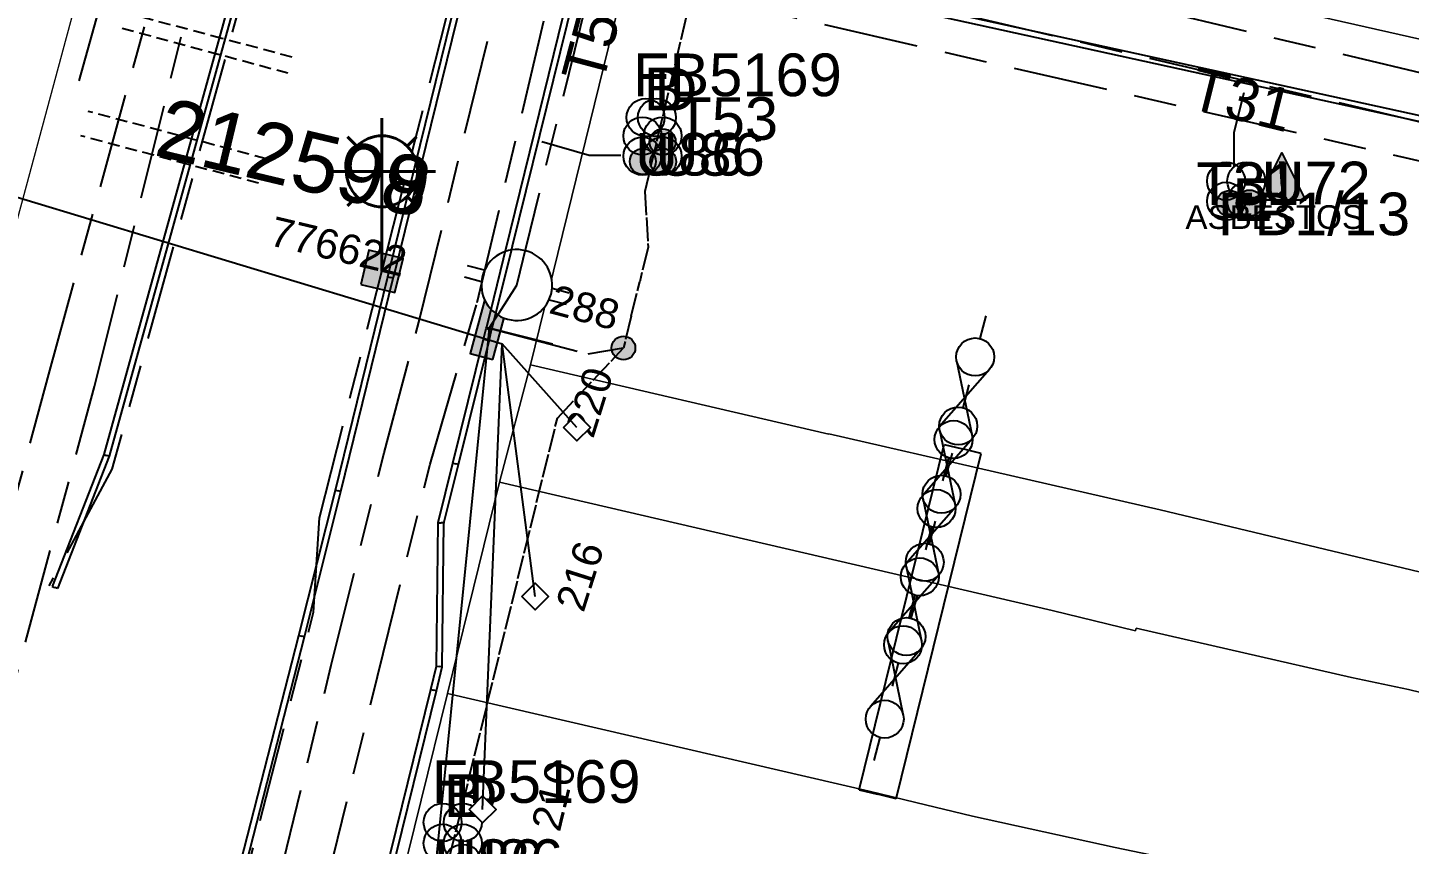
# Model space of a CAD drawing. Header units: metres. Extents: x 313711 to 315840, y 6256069 to 6257554.
# Drawn here: x 315164.5 to 315222.8, y 6256588 to 6256622.5 of the extents above; entities that cross this region are included whole.
import ezdxf
from ezdxf.enums import TextEntityAlignment as Align

# ---------------------------------------------------------------- set-up
doc = ezdxf.new("R2010")
doc.units = ezdxf.units.M
for name, pattern in [('Cable Exist OH', [1, 1, 0]), ('Cable Exist UG', [8.2, 4, -1.2, 1.8, -1.2]), ('DASHED', [0.75, 0.5, -0.25])]:
    doc.linetypes.add(name, pattern=pattern)
doc.layers.get('0').update_dxf_attribs({"color": 6})
for name, color, linetype in [('_User DUCT CONFIGS', 7, 'Continuous'), ('_User EARTHING', 7, 'Continuous'), ('Duct_SP_EXT', 7, 'Continuous'), ('Equip_LV_EXT', 7, 'Continuous'), ('Equip_SP_SL_EXT', 7, 'Continuous'), ('Mains_HV_EXT', 7, 'Continuous'), ('Mains_LV_EXT', 7, 'Continuous'), ('Mains_SL_EXT', 7, 'Continuous'), ('Services_SP_EXT', 7, 'Continuous'), ('Sub_LV_EXT', 7, 'Continuous'), ('SupportsUG_SP_LV_EXT', 7, 'Continuous'), ('SupportsUG_SP_LV_SL_EXT', 7, 'Continuous'), ('Trench_SP_EXT', 7, 'Continuous')]:
    doc.layers.add(name, color=color, linetype=linetype)
doc.layers.add('Cadastre Land Parcels_SP_EXT', color=9, linetype='Continuous', lineweight=5)
doc.layers.add('Cadastre Roads_SP_EXT', color=9, linetype='Continuous', lineweight=5)
doc.layers.add('UNKNOWN_FEATURES', color=1, linetype='DASHED', plot=False)
doc.styles.add('COLUMN_LABEL', font='arial.ttf')
doc.styles.add('iecARIAL', font='arial.ttf', dxfattribs={"height": 2})
doc.styles.add('iecNAME', font='times.ttf')
doc.styles.add('POLE_LABEL', font='arial.ttf')
doc.styles.get("Standard").update_dxf_attribs({"font": 'arial.ttf'})

# ---------------------------------------------------------------- blocks, each defined once
blk = doc.blocks.new('COLUMN_EXT')
blk.add_hatch(color=256).paths.add_polyline_path([(-1.49, 1.48), (-1.49, -1.49), (1.48, -1.49), (1.48, 1.48)])
blk.add_lwpolyline([(-1.49, -1.49), (1.48, -1.49), (1.48, 1.48), (-1.49, 1.48)], close=True)
for tag, height, style, flags, p in [('ASSET_NUM', 2.5, 'COLUMN_LABEL', 8, (2, 2)), ('STRUCTURE_PLANT_NUMBER', 0.2, 'POLE_LABEL', 9, (1.81, 0.03)), ('STREET_CODE', 0.2, 'COLUMN_LABEL', 9, (1.81, -0.2))]:
    blk.add_attdef(tag, text='', height=height, dxfattribs=dict(style=style, flags=flags)).set_placement(p, align=Align.MIDDLE_LEFT)
at = {"flags": 9}
for tag, p in [('COLUMN_TYPE', (1.81, -0.4)), ('OWNED_BY', (1.81, -0.6)), ('STATE', (1.81, -0.8)), ('USAGE', (1.81, -1)), ('LEGEND', (1.81, -1.2)), ('STREETNAME', (1.81, -1.6)), ('SUBURB', (1.81, -1.8)), ('LOCATION', (1.81, -1.4)), ('NOTES', (1.81, -2))]:
    blk.add_attdef(tag, text='', height=0.2, dxfattribs=at).set_placement(p, align=Align.MIDDLE_LEFT)
at = {"flags": 1}
blk.add_attdef('Z', (1.81, -2.35), '', height=0.2, dxfattribs=at)
blk = doc.blocks.new('PILLAR_EXT')
blk.add_hatch(color=256).paths.add_polyline_path([(-2.475, 0.99), (-2.475, -0.99), (2.475, -0.99), (2.475, 0.99)])
blk.add_lwpolyline([(-2.475, -0.99), (2.475, -0.99), (2.475, 0.99), (-2.475, 0.99)], close=True)
at = {"style": 'iecARIAL', "flags": 8}
blk.add_attdef('ASSET_NUM', (1.5, 3.5), '', height=2.5, dxfattribs=at)
for tag, p, flags in [('OWNED_BY', (0, -0.2), 9), ('STATE', (0, -0.4), 9), ('SUPPORT_TYPE', (0, -0.6), 9), ('USAGE', (0, -0.8), 9), ('LEGEND', (0, -1), 9), ('LOCATION', (0, -1.2), 9), ('STREETNAME', (0, -1.8), 9), ('SUBURB', (0, -2), 1), ('NOTES', (0, -1.4), 9), ('PARENT', (0, -1.6), 9)]:
    blk.add_attdef(tag, p, '', height=0.2, dxfattribs=dict(flags=flags))
blk = doc.blocks.new('DUCT_EXT')
blk.add_circle((0, 0.8), 0.8)
at = {"flags": 1}
blk.add_attdef('Z', (0, 0), '', height=0.2, dxfattribs=at)
at = {"flags": 9}
for tag, p in [('DUCT_CODE', (0, 0)), ('XSECT_TYPE', (0, -0.2)), ('STATE', (0, -0.6)), ('FB_REFERENCE', (0, -0.4)), ('NOTES', (0, -0.8))]:
    blk.add_attdef(tag, text='', height=0.2, dxfattribs=at).set_placement(p, align=Align.MIDDLE_LEFT)
blk = doc.blocks.new('SL_LANTERN_EXT')
at = {"lineweight": 40}
for p, q in [((0, 1.968), (0, 6.468)), ((-1.459, 5.676), (-1.061, 5.278)), ((1.458, 5.676), (1.06, 5.278)), ((-2.25, 4.218), (2.25, 4.218)), ((-1.459, 2.759), (-1.061, 3.157)), ((1.458, 2.759), (1.06, 3.157)), ((0, 0), (0, 2.721))]:
    blk.add_line(p, q, dxfattribs=at)
blk.add_circle((0, 4.218), 1.5, dxfattribs=at)
at = {"style": 'iecARIAL', "flags": 8}
blk.add_attdef('ASSET_NUM', (1.5, 1.5), '', height=2.5, dxfattribs=at)
for tag, p, height, flags in [('CONSTRUCTED_VOLTAGE', (0.981, -0.653), 0.2, 9), ('CONTROL_TYPE', (0.981, -0.853), 0.2, 9), ('LANTERN_PURPOSE', (0.981, -1.053), 0.2, 9), ('LANTERN_TYPE', (0.981, -1.253), 0.2, 9), ('LNUMBER', (2.181, -3.253), 2.5, 8), ('OPERATING_VOLTAGE', (0.981, -1.653), 0.2, 9), ('ORIENTATION', (0.981, -1.853), 0.2, 9), ('NO_PHASES', (0.981, -1.453), 0.2, 9), ('OWNED_BY', (0.981, -2.053), 0.2, 9), ('STATE', (0.981, -2.253), 0.2, 9), ('USAGE', (0.981, -2.453), 0.2, 9), ('CEXIST', (0.981, -2.653), 0.2, 9), ('CNEW', (0.981, -2.853), 0.2, 9), ('CNUMBER', (0.981, -3.053), 0.2, 9), ('CREMOVE', (0.981, -3.253), 0.2, 9), ('CREPLACE', (0.981, -3.453), 0.2, 9), ('LKINGHEIGHT', (0.981, -3.653), 0.2, 9), ('LBRACKET', (0.981, -3.853), 0.2, 9), ('LBRACKETVOCAB', (0.981, -4.053), 0.2, 9), ('LCATEGORY', (0.981, -4.253), 0.2, 9), ('LCHARGE1', (0.981, -4.453), 0.2, 9), ('LCHARGE1PERCENT', (0.981, -4.653), 0.2, 9), ('LCHARGE2', (0.981, -4.853), 0.2, 9), ('LCHARGE2PERCENT', (0.981, -5.053), 0.2, 9), ('LCHARGE3', (0.981, -5.253), 0.2, 9), ('LCHARGE3PERCENT', (0.981, -5.453), 0.2, 9), ('LEXIST', (0.981, -5.653), 0.2, 9), ('LLAMP', (0.981, -5.853), 0.2, 9), ('LLAMPVOCAB', (0.981, -6.053), 0.2, 9), ('LMAST', (0.981, -6.253), 0.2, 9), ('LMASTVOCAB', (0.981, -6.453), 0.2, 9), ('LNEW', (0.981, -6.653), 0.2, 9), ('LANTNUMBER', (0.981, -6.853), 0.2, 9), ('LOUTREACH', (0.981, -7.253), 0.2, 9), ('LOUTREACHVOCAB', (0.981, -7.453), 0.2, 9), ('LRATECODE', (0.981, -7.653), 0.2, 9), ('LREMOVE', (0.981, -7.853), 0.2, 9), ('LREPLACE', (0.981, -8.053), 0.2, 9), ('LTYPE', (0.981, -8.253), 0.2, 9), ('LTYPEVOCAB', (0.981, -8.453), 0.2, 9), ('LEGEND', (0.981, -8.653), 0.2, 9), ('LOCATION', (0.981, -8.853), 0.2, 9), ('STREETNAME', (0.981, -9.253), 0.2, 9), ('SUBURB', (0.981, -9.453), 0.2, 1), ('NOTES', (0.981, -9.053), 0.2, 9)]:
    blk.add_attdef(tag, p, '', height=height, dxfattribs=dict(flags=flags))
blk = doc.blocks.new('CCP_EXT')
at = {"flags": 9}
for tag, p in [('OWNED_BY', (0, -1)), ('USAGE', (0, -1.2)), ('STATE', (0, -1.8)), ('LEGEND', (0, -1.4)), ('LIFE_SUPPORT', (0, -1.6)), ('NOTES', (0, -2))]:
    blk.add_attdef(tag, text='', height=0.2, dxfattribs=at).set_placement(p, align=Align.MIDDLE_LEFT)
blk.add_wipeout([(0, 0.566), (0.566, 0), (0, -0.566), (-0.566, 0)])
blk.add_lwpolyline([(-0.566, 0), (0, 0.566), (0.566, 0), (0, -0.566), (-0.566, 0)])
at = {"flags": 1}
blk.add_attdef('Z', (0, 0), '', height=0.2, dxfattribs=at)
at = {"flags": 9}
for tag, p in [('CCP_TYPE', (0, 0)), ('OPERATING_VOLTAGE', (0, -0.6)), ('CONSTRUCTED_VOLTAGE', (0, -0.2)), ('NO_PHASES', (0, -0.4)), ('ORIENTATION', (0, -0.8))]:
    blk.add_attdef(tag, text='', height=0.2, dxfattribs=at).set_placement(p, align=Align.MIDDLE_LEFT)
blk = doc.blocks.new('WARNING_FEATURE_EXT')
h = blk.add_hatch(color=2)
h.dxf.hatch_style = 1
h.paths.add_polyline_path([(0.001, 1.995), (-0.994, -0.001), (0.997, -0.001)])
at = {"color": 18, "true_color": 0x000000}
blk.add_lwpolyline([(-0.994, -0.001), (0.001, 1.995), (0.997, -0.001)], close=True, dxfattribs=at)
at = {"color": 18, "true_color": 0x000000, "insert": (0.001, 0.872), "char_height": 1.5, "attachment_point": 5, "line_spacing_factor": 1.5, "style": 'iecNAME'}
blk.add_mtext_dynamic_manual_height_columns('!', width=1.5, gutter_width=4, heights=[0], dxfattribs=at)
at = {"color": 2, "flags": 1}
for tag, p in [('STATE', (1.191, 2.008)), ('HAZMAT_ID', (1.191, 0.723))]:
    blk.add_attdef(tag, p, '', height=0.8, dxfattribs=at)
at = {"color": 2}
blk.add_attdef('WARNING_TYPE', text='', height=1, dxfattribs=at).set_placement((-4.067, -1.217), (4.875, -1.217), align=Align.ALIGNED)
at = {"color": 2, "flags": 1}
blk.add_attdef('WARNING_DESC', text='', height=0.8, dxfattribs=at).set_placement((1.191, -0.562), align=Align.MIDDLE_CENTER)
blk = doc.blocks.new('LV_UG_LINKS_OPEN_EXT')
for p, q in [((-0.249, 1.473), (-0.249, 2.22)), ((0.249, 1.473), (0.249, 2.22)), ((-0.249, -1.473), (-0.249, -2.22)), ((0.249, -1.473), (0.249, -2.22))]:
    blk.add_line(p, q)
at = {"flags": 9}
for tag, p in [('ACTUAL_STATUS', (0, 0)), ('OPERATING_VOLTAGE', (0, -0.6)), ('CONSTRUCTED_VOLTAGE', (0, -0.2)), ('NO_PHASES', (0, -0.4)), ('ORIENTATION', (0, -0.8)), ('STATE', (0, -1)), ('SWITCH_TYPE', (0, -1.2)), ('USAGE', (0, -1.4)), ('NOTES', (0, -1.6))]:
    blk.add_attdef(tag, text='', height=0.2, dxfattribs=at).set_placement(p, align=Align.MIDDLE_LEFT)
at = {"flags": 1}
blk.add_attdef('Z', (0, 0), '', height=0.2, dxfattribs=at)
blk.add_wipeout([(-0.249, 1.473), (-0.432, 1.43), (-0.608, 1.365), (-0.774, 1.278), (-0.928, 1.171), (-1.067, 1.045), (-1.19, 0.903), (-1.294, 0.747), (-1.377, 0.579), (-1.439, 0.402), (-1.478, 0.218), (-1.494, 0.031), (-1.486, -0.156), (-1.455, -0.341), (-1.4, -0.521), (-1.324, -0.692), (-1.227, -0.853), (-1.11, -1), (-0.976, -1.131), (-0.827, -1.244), (-0.664, -1.338), (-0.491, -1.411), (-0.311, -1.461), (-0.125, -1.489), (0.062, -1.493), (0.249, -1.473), (0.432, -1.43), (0.608, -1.365), (0.774, -1.278), (0.928, -1.171), (1.067, -1.045), (1.19, -0.903), (1.294, -0.747), (1.377, -0.579), (1.439, -0.402), (1.478, -0.218), (1.494, -0.031), (1.486, 0.156), (1.455, 0.341), (1.4, 0.521), (1.324, 0.692), (1.227, 0.853), (1.11, 1), (0.976, 1.131), (0.827, 1.244), (0.664, 1.338), (0.491, 1.411), (0.311, 1.461), (0.125, 1.489), (-0.062, 1.493)])
blk.add_lwpolyline([(0, -1.494, 1), (0, 1.494, 1)], format="xyb", close=True)
blk = doc.blocks.new('CABLE_LARGE_EXT')
h = blk.add_hatch(color=256)
edge = h.paths.add_edge_path()
edge.add_arc((0, 0.55), 0.55, 0, 360)
blk.add_circle((0, 0.55), 0.55)
at = {"flags": 1}
blk.add_attdef('Z', (0, 0), '', height=0.2, dxfattribs=at)
at = {"flags": 9}
for tag, p in [('COND_CODE', (0, 0)), ('XSECT_SIZE', (0, -0.6)), ('STATE', (0, -0.4)), ('FB_REFERENCE', (0, -0.2)), ('NOTES', (0, -0.8))]:
    blk.add_attdef(tag, text='', height=0.2, dxfattribs=at).set_placement(p, align=Align.MIDDLE_LEFT)
blk = doc.blocks.new('CONNECTOR_NODE_EXT')
h = blk.add_hatch(color=256)
edge = h.paths.add_edge_path()
edge.add_arc((0, 0), 0.5, 0, 360)
blk.add_circle((0, 0), 0.5)
at = {"flags": 1}
blk.add_attdef('Z', (0, 0), '', height=0.2, dxfattribs=at)
at = {"flags": 9}
for tag, p in [('CONNECTOR_TYPE', (0, 0)), ('OPERATING_VOLTAGE', (0, -0.6)), ('CONSTRUCTED_VOLTAGE', (0, -0.2)), ('NO_PHASES', (0, -0.4)), ('ORIENTATION', (0, -0.8)), ('SUBTYPE', (0, -1)), ('USAGE', (0, -1.2)), ('NOTES', (0, -1.4))]:
    blk.add_attdef(tag, text='', height=0.2, dxfattribs=at).set_placement(p, align=Align.MIDDLE_LEFT)
blk = doc.blocks.new('LV_UG_DFUSE_CLOSED_EXT')
for points in [[(5.04, 0.726), (2.156, -0.717)], [(5.049, -0.707), (2.156, 0.717)], [(1, 0), (0, 0)], [(6.2, 0.013), (7.2, 0.013)]]:
    blk.add_lwpolyline(points)
for centre in [(1.8, 0), (5.4, 0.011)]:
    blk.add_circle(centre, 0.8)
at = {"flags": 9}
for tag, p in [('ACTUAL_STATUS', (0, 0)), ('OPERATING_VOLTAGE', (0, -0.6)), ('CONSTRUCTED_VOLTAGE', (0, -0.2)), ('NO_PHASES', (0, -0.4)), ('ORIENTATION', (0, -0.8)), ('STATE', (0, -1)), ('SWITCH_TYPE', (0, -1.2)), ('USAGE', (0, -1.4)), ('NOTES', (0, -1.6))]:
    blk.add_attdef(tag, text='', height=0.2, dxfattribs=at).set_placement(p, align=Align.MIDDLE_LEFT)
at = {"flags": 1}
blk.add_attdef('Z', (0, 0), '', height=0.2, dxfattribs=at)

msp = doc.modelspace()

# ---------------------------------------------------------------- linework, layer by layer
at = {"layer": '_User DUCT CONFIGS'}
for points in [[(315215.41, 6256616.599), (315215.41, 6256618.064), (315215.82, 6256619.733)], [(315189.551, 6256617.08), (315188.208, 6256617.08), (315186.214, 6256617.649)]]:
    msp.add_lwpolyline(points, dxfattribs=at)
at = {"layer": 'Cadastre Land Parcels_SP_EXT', "linetype": 'Continuous'}
for points in [[(315240.926, 6256628.984), (315233.548, 6256630.767), (315222.542, 6256633.255), (315217.913, 6256634.32), (315193.494, 6256640.025), (315190.953, 6256629.507), (315199.554, 6256627.461), (315207.804, 6256625.471), (315217.06, 6256623.376), (315232.953, 6256619.791), (315235.163, 6256619.258), (315238.384, 6256618.462), (315240.926, 6256628.984)], [(315242.821, 6256613.94), (315237.826, 6256616.179), (315238.384, 6256618.462), (315235.163, 6256619.258), (315232.953, 6256619.791), (315217.06, 6256623.376), (315207.804, 6256625.471), (315199.554, 6256627.461), (315190.953, 6256629.507), (315185.745, 6256608.244), (315198.309, 6256605.316), (315198.315, 6256605.34), (315212.283, 6256602.136), (315233.121, 6256597.142), (315233.372, 6256598.178), (315240.481, 6256596.404), (315238.407, 6256587.827), (315253.607, 6256583.957), (315244.036, 6256545.698), (315258.434, 6256542.102), (315262.882, 6256544.759), (315277.568, 6256602.036), (315275.384, 6256605.731), (315242.821, 6256613.94)], [(315185.745, 6256608.244), (315184.437, 6256603.293), (315207.731, 6256597.882), (315211.25, 6256597.033), (315211.277, 6256597.144), (315220.349, 6256595.056), (315222.749, 6256594.555), (315230.434, 6256592.678), (315231.988, 6256592.453), (315233.121, 6256597.142), (315212.283, 6256602.136), (315198.315, 6256605.34), (315198.309, 6256605.316), (315185.745, 6256608.244)], [(315207.731, 6256597.882), (315184.437, 6256603.293), (315182.238, 6256594.385), (315200.016, 6256590.263), (315201.99, 6256589.791), (315204.375, 6256589.21), (315210.39, 6256587.892), (315211.871, 6256587.582), (315215.687, 6256586.749), (315220.823, 6256585.627), (315225.2, 6256584.671), (315229.86, 6256583.651), (315231.988, 6256592.453), (315230.434, 6256592.678), (315222.749, 6256594.555), (315220.349, 6256595.056), (315211.277, 6256597.144), (315211.25, 6256597.033), (315207.731, 6256597.882)], [(315211.871, 6256587.582), (315210.39, 6256587.892), (315204.375, 6256589.21), (315201.99, 6256589.791), (315200.016, 6256590.263), (315182.238, 6256594.385), (315180.018, 6256585.379), (315197.862, 6256581.314), (315197.85, 6256581.259), (315205.569, 6256579.635), (315205.545, 6256579.523), (315206.752, 6256579.266), (315209.671, 6256578.634), (315211.871, 6256587.582)]]:
    msp.add_lwpolyline(points, close=True, dxfattribs=at)
at = {"layer": 'Cadastre Roads_SP_EXT', "linetype": 'Continuous'}
msp.add_lwpolyline([(315180.232, 6256674.132), (315178.622, 6256668.168), (315177.217, 6256662.968), (315172.9, 6256646.98), (315167.025, 6256625.224), (315166.163, 6256622.033), (315162.532, 6256608.635), (315152.284, 6256570.692)], dxfattribs=at)
at = {"layer": 'Duct_SP_EXT'}
for p, q in [((315174.618, 6256629.28), (315167.749, 6256604.465)), ((315174.849, 6256629.216), (315167.977, 6256604.389)), ((315189.752, 6256626.107), (315239.336, 6256615.223)), ((315189.701, 6256625.872), (315239.285, 6256614.989)), ((315179.721, 6256611.958), (315179.766, 6256612.143)), ((315179.766, 6256612.143), (315179.883, 6256612.114)), ((315179.766, 6256612.143), (315179.883, 6256612.114)), ((315179.999, 6256612.085), (315179.883, 6256612.114)), ((315179.999, 6256612.085), (315179.883, 6256612.114)), ((315179.954, 6256611.901), (315179.999, 6256612.085)), ((315177.51, 6256602.965), (315179.721, 6256611.958)), ((315177.743, 6256602.908), (315179.954, 6256611.901)), ((315179.721, 6256611.958), (315179.837, 6256611.929)), ((315179.954, 6256611.901), (315179.837, 6256611.929)), ((315182.701, 6256604.039), (315183.989, 6256609.266)), ((315183.989, 6256609.266), (315183.872, 6256609.295)), ((315167.749, 6256604.465), (315165.567, 6256598.903)), ((315167.749, 6256604.465), (315167.863, 6256604.427)), ((315167.977, 6256604.389), (315167.863, 6256604.427)), ((315167.977, 6256604.389), (315165.79, 6256598.815)), ((315181.848, 6256601.598), (315182.468, 6256604.097)), ((315182.088, 6256601.567), (315182.701, 6256604.039)), ((315182.468, 6256604.097), (315182.585, 6256604.068)), ((315182.701, 6256604.039), (315182.585, 6256604.068)), ((315175.977, 6256596.831), (315177.51, 6256602.965)), ((315176.21, 6256596.772), (315177.743, 6256602.908)), ((315177.51, 6256602.965), (315177.627, 6256602.937)), ((315177.743, 6256602.908), (315177.627, 6256602.937)), ((315181.78, 6256595.535), (315181.848, 6256601.584)), ((315181.848, 6256601.584), (315181.848, 6256601.598)), ((315181.848, 6256601.598), (315181.968, 6256601.583)), ((315181.848, 6256601.584), (315181.968, 6256601.583)), ((315182.088, 6256601.581), (315181.968, 6256601.583)), ((315182.088, 6256601.567), (315181.968, 6256601.583)), ((315182.02, 6256595.504), (315182.088, 6256601.581)), ((315182.088, 6256601.581), (315182.088, 6256601.567)), ((315165.567, 6256598.903), (315165.678, 6256598.859)), ((315165.79, 6256598.815), (315165.678, 6256598.859)), ((315172.306, 6256582.542), (315175.977, 6256596.831)), ((315175.977, 6256596.831), (315176.093, 6256596.801)), ((315172.538, 6256582.482), (315176.21, 6256596.772)), ((315176.21, 6256596.772), (315176.093, 6256596.801)), ((315181.539, 6256594.557), (315181.78, 6256595.535)), ((315181.772, 6256594.5), (315182.02, 6256595.504)), ((315181.78, 6256595.535), (315181.9, 6256595.52)), ((315182.02, 6256595.504), (315181.9, 6256595.52)), ((315179.319, 6256585.55), (315181.539, 6256594.557)), ((315179.552, 6256585.493), (315181.772, 6256594.5)), ((315181.539, 6256594.557), (315181.655, 6256594.529)), ((315181.772, 6256594.5), (315181.655, 6256594.529))]:
    msp.add_line(p, q, dxfattribs=at)
at = {"layer": 'Mains_HV_EXT', "linetype": 'Cable Exist UG'}
for points in [[(315158.032, 6256572.8), (315167.359, 6256607.332), (315175.755, 6256641.287), (315146.549, 6256648.548), (315141.431, 6256647.166)], [(315156.089, 6256573.274), (315165.428, 6256607.853), (315174.162, 6256639.607), (315174.162, 6256639.607), (315144.291, 6256647.007), (315141.431, 6256647.166)], [(315188.086, 6256628.954), (315230.782, 6256618.78)], [(315187.883, 6256626.802), (315239.627, 6256614.654)]]:
    msp.add_lwpolyline(points, dxfattribs=at)
at = {"layer": 'Mains_LV_EXT', "linetype": 'Cable Exist UG'}
for points in [[(315172.962, 6256640.643), (315172.179, 6256639.875), (315166.646, 6256620.052)], [(315189.088, 6256630.018), (315190.863, 6256627.428), (315190.139, 6256624.429), (315241.202, 6256612.728), (315244.238, 6256615.556)]]:
    msp.add_lwpolyline(points, dxfattribs=at)
at = {"layer": 'Mains_LV_EXT', "linetype": 'Cable Exist OH'}
for points in [[(315193.572, 6256628.278), (315190.555, 6256615.557), (315190.701, 6256613.207)], [(315190.701, 6256613.207), (315190.342, 6256611.75)], [(315189.984, 6256610.293), (315190.342, 6256611.75)], [(315189.984, 6256610.293), (315189.657, 6256608.957)]]:
    msp.add_lwpolyline(points, dxfattribs=at)
at = {"layer": 'Mains_SL_EXT', "linetype": 'Cable Exist UG'}
for points in [[(315177.197, 6256636.937), (315168.093, 6256603.842), (315165.431, 6256598.921)], [(315172.298, 6256581.091), (315176.595, 6256597.816), (315176.847, 6256601.795), (315179.477, 6256612.19)]]:
    msp.add_lwpolyline(points, dxfattribs=at)
at = {"layer": 'Sub_LV_EXT'}
for p, q in [((315199.596, 6256590.325), (315203.178, 6256604.892)), ((315201.15, 6256589.943), (315204.732, 6256604.51)), ((315203.178, 6256604.892), (315203.955, 6256604.701)), ((315204.732, 6256604.51), (315203.955, 6256604.701)), ((315199.596, 6256590.325), (315200.373, 6256590.134)), ((315201.15, 6256589.943), (315200.373, 6256590.134))]:
    msp.add_line(p, q, dxfattribs=at)
at = {"layer": 'Trench_SP_EXT', "linetype": 'Cable Exist UG'}
msp.add_lwpolyline([(315183.999, 6256609.812), (315186.668, 6256609.13)], dxfattribs=at)
at = {"layer": 'UNKNOWN_FEATURES'}
for points in [[(315175.687, 6256621.225), (315172.731, 6256622.013), (315167.786, 6256623.331)], [(315168.522, 6256622.449), (315175.506, 6256620.56)], [(315174.593, 6256616.94), (315171.636, 6256617.728), (315167.096, 6256618.938)], [(315174.271, 6256615.91), (315171.315, 6256616.698), (315166.787, 6256617.905)]]:
    msp.add_lwpolyline(points, dxfattribs=at)

# ---------------------------------------------------------------- block references
at = {"layer": '_User DUCT CONFIGS'}
for name, p in [('DUCT_EXT', (315190.59, 6256617.879)), ('DUCT_EXT', (315191.067, 6256617.879)), ('DUCT_EXT', (315190.457, 6256617.1)), ('DUCT_EXT', (315191.307, 6256617.1)), ('DUCT_EXT', (315190.457, 6256616.25)), ('DUCT_EXT', (315191.307, 6256616.25)), ('CABLE_LARGE_EXT', (315191.307, 6256617.1)), ('CABLE_LARGE_EXT', (315190.473, 6256616.271)), ('CABLE_LARGE_EXT', (315191.333, 6256616.265)), ('DUCT_EXT', (315215.066, 6256615.197)), ('DUCT_EXT', (315215.916, 6256615.197)), ('DUCT_EXT', (315215.066, 6256614.347)), ('CABLE_LARGE_EXT', (315215.219, 6256614.503)), ('DUCT_EXT', (315215.916, 6256614.347)), ('CABLE_LARGE_EXT', (315216.055, 6256614.519))]:
    msp.add_blockref(name, p, dxfattribs=at)
for p, rotation in [((315182.034, 6256588.144), 0.03147436705543784), ((315182.884, 6256588.144), 0.03147383344699506), ((315182.034, 6256587.269), 0.03147436705543784), ((315182.884, 6256587.269), 0.03147383344699506), ((315182.884, 6256586.419), 0.03147436705543784)]:
    msp.add_blockref('DUCT_EXT', p, dxfattribs=dict(at, rotation=rotation))
at = {"layer": '_User EARTHING'}
ref = msp.add_blockref('WARNING_FEATURE_EXT', (315217.416, 6256615.197), dxfattribs=at)
ref.add_attrib('WARNING_TYPE', 'ASBESTOS', (315213.349, 6256613.98), dxfattribs={"layer": '0', "color": 2, "height": 1})
at = {"layer": 'Equip_LV_EXT', "rotation": 75.10421724256581}
for p in [(315203.11, 6256603.358), (315202.393, 6256600.445), (315201.686, 6256597.565), (315200.98, 6256594.698), (315200.209, 6256591.562)]:
    msp.add_blockref('LV_UG_DFUSE_CLOSED_EXT', p, dxfattribs=at)
at = {"layer": 'Equip_LV_EXT'}
msp.add_blockref('CONNECTOR_NODE_EXT', (315189.657, 6256608.957), dxfattribs=at)
at = {"layer": 'Equip_SP_SL_EXT'}
ref = msp.add_blockref('SL_LANTERN_EXT', (315179.477, 6256612.19), dxfattribs=at)
ref.add_attrib('ASSET_NUM', '212599', dxfattribs={"layer": '0', "height": 2.5, "rotation": 346.68214, "style": 'iecARIAL'}).set_placement((315180.977, 6256613.69), align=Align.BOTTOM_RIGHT)
ref = msp.add_blockref('SL_LANTERN_EXT', (315179.477, 6256612.19), dxfattribs=at)
ref.add_attrib('ASSET_NUM', '212598', dxfattribs={"layer": '0', "height": 2.5, "rotation": 346.58191, "style": 'iecARIAL'}).set_placement((315180.977, 6256613.69), align=Align.BOTTOM_RIGHT)
at = {"layer": 'SupportsUG_SP_LV_EXT'}
ref = msp.add_blockref('PILLAR_EXT', (315183.996, 6256609.798), dxfattribs=dict(at, xscale=0.5, yscale=0.5, zscale=0.5, rotation=75.10421718424558))
ref.add_attrib('ASSET_NUM', '29288', dxfattribs={"layer": '0', "height": 1.25, "rotation": 345.06769, "style": 'iecARIAL'}).set_placement((315184.746, 6256611.548), align=Align.MIDDLE_LEFT)
at = {"layer": 'SupportsUG_SP_LV_SL_EXT'}
ref = msp.add_blockref('COLUMN_EXT', (315179.477, 6256612.19), dxfattribs=dict(at, xscale=0.5, yscale=0.5, zscale=0.5, rotation=346.5819148077712))
ref.add_attrib('ASSET_NUM', '776622', dxfattribs={"layer": '0', "height": 1.25, "rotation": 346.58191, "style": 'COLUMN_LABEL'}).set_placement((315180.477, 6256612.565), align=Align.MIDDLE_RIGHT)

# ---------------------------------------------------------------- texts
at = {"layer": '_User DUCT CONFIGS'}
for s, p in [('FB5169', (315190.058, 6256619.579)), ('B', (315190.51, 6256618.978)), ('D', (315190.96, 6256618.978)), ('T53', (315191.845, 6256617.737)), ('U86', (315190.145, 6256616.23)), ('U86', (315191.006, 6256616.224)), ('T31', (315213.811, 6256614.992)), ('U72', (315216.553, 6256615.017)), ('E', (315215.336, 6256614.318)), ('FB1/13', (315214.718, 6256613.712)), ('FB5169', (315181.571, 6256589.771)), ('B', (315182.088, 6256589.168)), ('D', (315182.538, 6256589.168)), ('U86', (315181.657, 6256586.431)), ('U86', (315182.507, 6256586.431))]:
    msp.add_text(s, height=1.8, dxfattribs=at).set_placement(p)
at = {"layer": 'Cadastre Land Parcels_SP_EXT'}
for s, rotation, p in [('220', 72.63052, (315188.379, 6256605.098)), ('216', 72.38351, (315187.973, 6256597.757)), ('210', 76.27896, (315186.972, 6256588.501))]:
    msp.add_text(s, height=1.25, rotation=rotation, dxfattribs=at).set_placement(p)
at = {"layer": 'Mains_LV_EXT'}
for s, rotation, p in [('T53', 75.10392, (315188.77, 6256620.013)), ('T31', 345.97476, (315213.403, 6256619.098))]:
    msp.add_text(s, height=1.8, rotation=rotation, dxfattribs=at).set_placement(p)

# ---------------------------------------------------------------- next in the draw order: block references
at = {"layer": 'Services_SP_EXT'}
for p in [(315187.697, 6256605.61), (315185.934, 6256598.477), (315183.721, 6256589.496)]:
    msp.add_blockref('CCP_EXT', p, dxfattribs=at)

# ---------------------------------------------------------------- next in the draw order: linework, layer by layer
at = {"layer": 'Cadastre Roads_SP_EXT', "linetype": 'Continuous'}
msp.add_lwpolyline([(315180.018, 6256585.378), (315182.238, 6256594.385), (315184.437, 6256603.293), (315185.745, 6256608.244), (315190.953, 6256629.507), (315193.494, 6256640.025), (315194.674, 6256644.894), (315195.855, 6256649.757), (315198.213, 6256659.495), (315200.587, 6256669.229), (315203.834, 6256682.483)], dxfattribs=at)
at = {"layer": 'Mains_LV_EXT', "linetype": 'Cable Exist OH'}
msp.add_lwpolyline([(315178.138, 6256570.385), (315186.87, 6256606.003), (315189.657, 6256608.957)], dxfattribs=at)
at = {"layer": 'Services_SP_EXT'}
for points in [[(315183.721, 6256589.496), (315184.55, 6256609.136)], [(315185.934, 6256598.477), (315184.55, 6256609.136)], [(315187.697, 6256605.61), (315184.55, 6256609.136)]]:
    msp.add_lwpolyline(points, dxfattribs=at)

# ---------------------------------------------------------------- next in the draw order: block references
at = {"layer": 'Equip_LV_EXT', "rotation": 75.10421724256581}
msp.add_blockref('LV_UG_LINKS_OPEN_EXT', (315185.159, 6256611.614), dxfattribs=at)

# ---------------------------------------------------------------- next in the draw order: linework, layer by layer
at = {"layer": 'Duct_SP_EXT'}
for p, q in [((315179.766, 6256612.143), (315183.884, 6256628.894)), ((315179.999, 6256612.085), (315184.117, 6256628.837)), ((315187.976, 6256626.493), (315183.866, 6256609.774)), ((315188.209, 6256626.436), (315184.099, 6256609.717)), ((315183.756, 6256609.324), (315183.866, 6256609.774)), ((315183.866, 6256609.774), (315183.983, 6256609.745)), ((315183.866, 6256609.774), (315183.983, 6256609.745)), ((315184.099, 6256609.717), (315183.983, 6256609.745)), ((315184.099, 6256609.717), (315183.983, 6256609.745)), ((315183.989, 6256609.266), (315184.099, 6256609.717)), ((315182.468, 6256604.097), (315183.756, 6256609.324)), ((315183.756, 6256609.324), (315183.872, 6256609.295))]:
    msp.add_line(p, q, dxfattribs=at)
at = {"layer": 'Mains_HV_EXT', "linetype": 'Cable Exist UG'}
for points in [[(315170.79, 6256568.518), (315171.892, 6256573.05), (315175.103, 6256586.414), (315177.339, 6256595.573), (315179.564, 6256604.539), (315181.036, 6256610.046), (315186.009, 6256630.487), (315189.454, 6256645.465), (315193.263, 6256660.52), (315204.432, 6256707.106), (315210.054, 6256729.782), (315210.054, 6256729.782), (315217.537, 6256727.894)], [(315172.751, 6256568.236), (315173.835, 6256572.577), (315177.047, 6256585.942), (315179.281, 6256595.095), (315181.506, 6256604.059), (315183.487, 6256610.881), (315183.487, 6256610.881), (315188.124, 6256630.398), (315200.944, 6256683.234), (315211.522, 6256727.345), (315211.522, 6256727.345), (315217.229, 6256725.92)]]:
    msp.add_lwpolyline(points, dxfattribs=at)
at = {"layer": 'Mains_LV_EXT', "linetype": 'Cable Exist UG'}
for points in [[(315183.996, 6256609.798), (315185.159, 6256611.614), (315189.379, 6256628.722), (315189.009, 6256630.019)], [(315183.84, 6256609.839), (315188.168, 6256608.709), (315189.657, 6256608.957)]]:
    msp.add_lwpolyline(points, dxfattribs=at)
at = {"layer": 'Mains_SL_EXT', "linetype": 'Cable Exist UG'}
msp.add_lwpolyline([(315179.477, 6256612.19), (315183.71, 6256628.922)], dxfattribs=at)
at = {"layer": 'Services_SP_EXT'}
for points in [[(315161.488, 6256616.102), (315184.55, 6256609.136)], [(315183.996, 6256609.798), (315180.752, 6256577.254)]]:
    msp.add_lwpolyline(points, dxfattribs=at)

doc.saveas('drawing.dxf')
